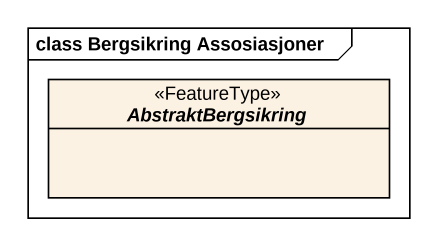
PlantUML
@startuml
mainframe class Bergsikring Assosiasjoner
hide circle
hide empty members
abstract class AbstraktBergsikring <<FeatureType>>
@enduml
